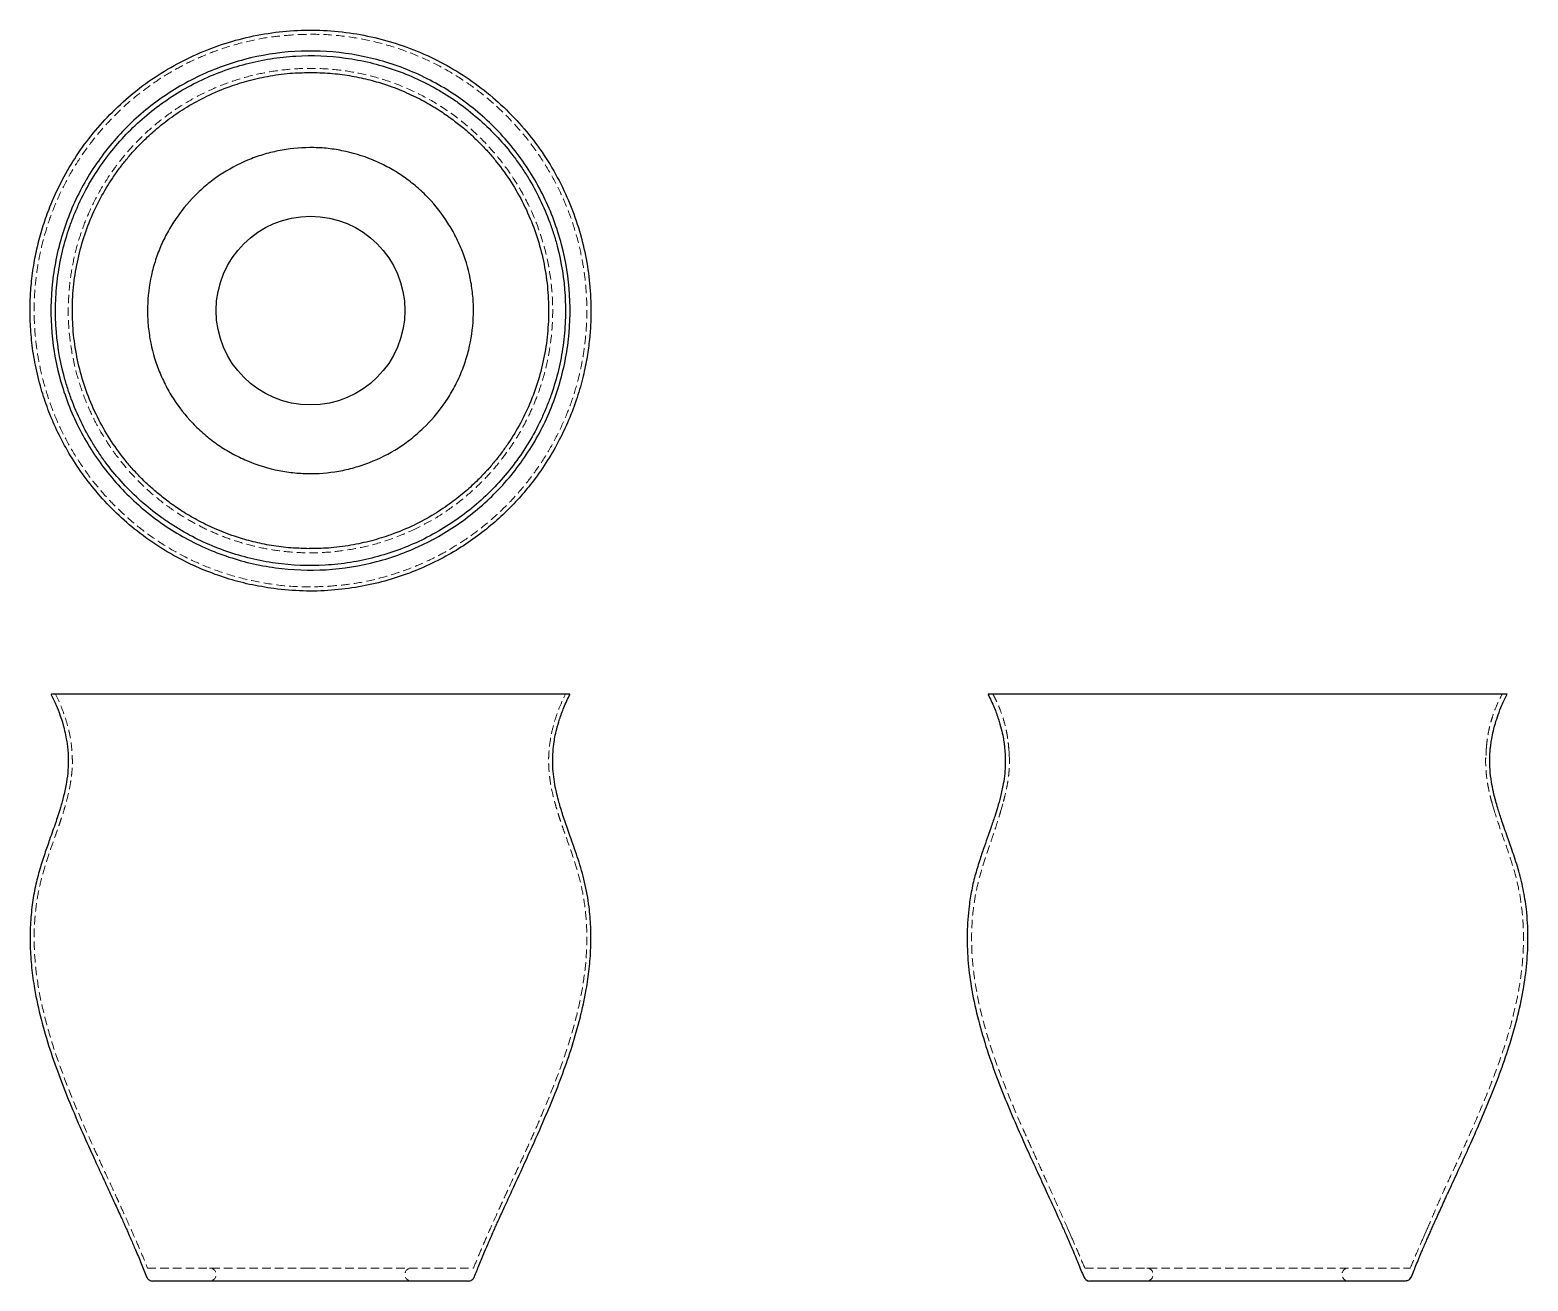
# Model space of a CAD drawing. Header units: millimetres. Extents: x 41 to 265, y 13 to 200.
import ezdxf

# ---------------------------------------------------------------- set-up
doc = ezdxf.new("R2010")
doc.units = ezdxf.units.MM
doc.linetypes.add('HIDDEN', pattern=[1.905, 1.27, -0.635])

msp = doc.modelspace()

# ---------------------------------------------------------------- linework, layer by layer
at = {"color": 7, "linetype": 'HIDDEN', "lineweight": 18}
for p, q in [((186.18, 83.48), (186.44, 84.32)), ((259.85, 83.38), (259.56, 84.32)), ((196.65, 19.65), (196.13, 20.86)), ((249.35, 19.65), (249.87, 20.86)), ((198.61, 13.63), (198.79, 13.28))]:
    msp.add_line(p, q, dxfattribs=at)
at = {"color": 7, "linetype": 'Continuous', "lineweight": 25}
msp.add_line((247.47, 13.63), (247.48, 13.63), dxfattribs=at)
at = {"color": 7, "linetype": 'Continuous', "lineweight": 25, "flags": 128}
msp.add_lwpolyline([(246.84, 13.06), (246.71, 13.03), (246.57, 13.02)], dxfattribs=at)
at = {"color": 7, "linetype": 'Continuous', "lineweight": 25}
msp.add_circle((83, 158), 14.1, dxfattribs=at)
at = {"color": 7, "linetype": 'HIDDEN', "lineweight": 18}
for centre, start, end in [((67.93, 13.99), 270, 90), ((98.07, 13.99), 90, 270), ((207.93, 13.99), 270, 90), ((238.07, 13.99), 90, 270)]:
    msp.add_arc(centre, 0.97, start, end, dxfattribs=at)
at = {"color": 7, "linetype": 'Continuous', "lineweight": 25}
for centre, radius, start, end in [((199.43, 13.99), 0.969, 201.4626, 269.9946), ((246.57, 13.99), 0.97, 311.9921, 338.5315)]:
    msp.add_arc(centre, radius, start, end, dxfattribs=at)
for points, knots in [([(77.53, 116.46), (78.98, 116.31), (81.84, 116.02), (86.09, 116.15), (90.18, 116.65), (94.08, 117.53), (97.75, 118.72), (101.18, 120.19), (104.36, 121.89), (107.27, 123.79), (109.91, 125.83), (112.3, 127.99), (114.42, 130.22), (116.49, 132.74), (118.43, 135.54), (120.18, 138.58), (121.66, 141.72), (122.85, 144.91), (123.75, 148.09), (124.34, 150.99), (124.7, 153.68), (124.93, 156.79), (124.9, 160.45), (124.44, 164.68), (123.54, 168.87), (122.21, 172.99), (120.45, 176.97), (118.26, 180.78), (115.67, 184.36), (112.71, 187.65), (109.42, 190.62), (105.83, 193.23), (101.99, 195.44), (97.93, 197.23), (93.71, 198.59), (89.37, 199.49), (84.95, 199.93), (80.52, 199.9), (76.11, 199.41), (71.78, 198.45), (67.58, 197.04), (63.55, 195.2), (59.73, 192.94), (56.2, 190.31), (53, 187.35), (50.17, 184.15), (47.73, 180.75), (45.68, 177.2), (44.16, 173.84), (43.05, 170.74), (42.26, 167.94), (41.66, 165.04), (41.27, 162.16), (41.09, 159.24), (41.1, 156.28), (41.34, 153.11), (41.87, 149.75), (42.68, 146.44), (43.75, 143.22), (45.05, 140.14), (46.67, 137.03), (48.63, 133.95), (50.95, 130.92), (53.64, 128.01), (56.72, 125.27), (60.19, 122.76), (63.69, 120.74), (67.14, 119.17), (70.44, 117.98), (73.92, 117.03), (76.31, 116.65), (77.53, 116.46)], [0, 0, 0, 0, 0.016618, 0.032745, 0.048382, 0.063528, 0.078183, 0.092347, 0.106021, 0.119203, 0.131895, 0.144096, 0.155806, 0.167025, 0.181218, 0.194538, 0.206986, 0.220769, 0.233297, 0.244567, 0.254587, 0.264129, 0.280133, 0.296267, 0.31253, 0.328924, 0.345448, 0.362101, 0.378882, 0.395701, 0.41252, 0.429339, 0.446158, 0.462976, 0.479795, 0.496614, 0.513433, 0.530252, 0.547071, 0.56389, 0.580709, 0.597528, 0.614347, 0.631144, 0.64768, 0.66389, 0.679773, 0.695331, 0.710562, 0.721774, 0.732801, 0.743692, 0.755478, 0.76586, 0.777087, 0.78916, 0.802078, 0.815842, 0.827959, 0.840663, 0.853954, 0.867832, 0.882298, 0.89735, 0.912989, 0.929215, 0.946028, 0.959026, 0.972354, 0.986012, 1, 1, 1, 1]), ([(80.64, 196.71), (83.17, 196.86), (88.27, 196.67), (95.71, 194.9), (102.67, 191.71), (108.87, 187.23), (114.07, 181.62), (118.08, 175.11), (120.75, 167.93), (121.96, 160.38), (121.67, 152.73), (119.9, 145.29), (116.71, 138.33), (112.23, 132.13), (106.62, 126.93), (100.11, 122.92), (92.93, 120.25), (87.9, 119.45), (85.36, 119.29), (82.83, 119.14), (77.73, 119.33), (70.29, 121.1), (63.33, 124.29), (57.13, 128.77), (51.93, 134.38), (47.92, 140.89), (45.25, 148.07), (44.04, 155.62), (44.33, 163.27), (46.1, 170.71), (49.29, 177.67), (53.77, 183.87), (59.38, 189.07), (65.89, 193.08), (73.07, 195.75), (78.1, 196.55), (80.64, 196.71)], [0.5, 0.5, 0.5, 0.5, 0.53125, 0.5625, 0.59375, 0.625, 0.65625, 0.6875, 0.71875, 0.75, 0.78125, 0.8125, 0.84375, 0.875, 0.90625, 0.9375, 0.96875, 1, 1, 1, 1.03125, 1.0625, 1.09375, 1.125, 1.15625, 1.1875, 1.21875, 1.25, 1.28125, 1.3125, 1.34375, 1.375, 1.40625, 1.4375, 1.46875, 1.5, 1.5, 1.5, 1.5]), ([(85.21, 119.97), (82.7, 119.82), (80.22, 119.92), (76.53, 120.44), (75.31, 120.67), (72.88, 121.25), (71.66, 121.61), (68.13, 122.84), (65.87, 123.88), (63.19, 125.45), (62.66, 125.78), (61.61, 126.47), (61.09, 126.82), (59.57, 127.93), (58.6, 128.72), (55.82, 131.19), (54.13, 133.02), (52.24, 135.51), (51.87, 136.02), (51.17, 137.06), (50.83, 137.59), (49.85, 139.18), (49.26, 140.27), (48.17, 142.5), (47.69, 143.65), (47.04, 145.4), (46.84, 145.99), (46.46, 147.19), (46.29, 147.79), (45.5, 150.83), (45.11, 153.28), (44.9, 157), (44.88, 158.25), (44.96, 160.13), (45, 160.76), (45.11, 162), (45.18, 162.62), (45.61, 165.71), (46.19, 168.12), (47.21, 171.07), (47.43, 171.65), (47.9, 172.82), (48.15, 173.4), (48.93, 175.1), (49.51, 176.2), (51.39, 179.41), (52.85, 181.43), (55.36, 184.25), (56.24, 185.14), (58.06, 186.83), (59.01, 187.62), (60.99, 189.12), (62.02, 189.82), (64.15, 191.13), (65.26, 191.74), (68.63, 193.37), (70.96, 194.23), (74.57, 195.17), (75.8, 195.43), (78.28, 195.82), (79.53, 195.96), (80.79, 196.03)], [0, 0, 0, 0, 0.0625, 0.0625, 0.09375, 0.09375, 0.125, 0.125, 0.1875, 0.1875, 0.203125, 0.203125, 0.21875, 0.21875, 0.25, 0.25, 0.3125, 0.3125, 0.328125, 0.328125, 0.34375, 0.34375, 0.375, 0.375, 0.40625, 0.40625, 0.421875, 0.421875, 0.4375, 0.4375, 0.5, 0.5, 0.53125, 0.53125, 0.546875, 0.546875, 0.5625, 0.5625, 0.625, 0.625, 0.640625, 0.640625, 0.65625, 0.65625, 0.6875, 0.6875, 0.75, 0.75, 0.78125, 0.78125, 0.8125, 0.8125, 0.84375, 0.84375, 0.875, 0.875, 0.9375, 0.9375, 0.96875, 0.96875, 1, 1, 1, 1]), ([(80.79, 196.03), (83.3, 196.18), (85.78, 196.08), (89.47, 195.56), (90.69, 195.33), (93.12, 194.75), (94.34, 194.39), (97.87, 193.16), (100.13, 192.12), (102.81, 190.55), (103.34, 190.22), (104.39, 189.53), (104.91, 189.18), (106.43, 188.07), (107.4, 187.28), (110.18, 184.81), (111.87, 182.98), (113.76, 180.49), (114.13, 179.98), (114.83, 178.94), (115.17, 178.41), (116.15, 176.82), (116.74, 175.73), (117.83, 173.5), (118.31, 172.35), (118.96, 170.6), (119.16, 170.01), (119.54, 168.81), (119.71, 168.21), (120.5, 165.17), (120.89, 162.72), (121.1, 159), (121.12, 157.75), (121.04, 155.87), (121, 155.24), (120.89, 154), (120.82, 153.38), (120.39, 150.29), (119.81, 147.88), (118.79, 144.93), (118.57, 144.35), (118.1, 143.18), (117.85, 142.6), (117.07, 140.9), (116.49, 139.8), (114.61, 136.59), (113.15, 134.57), (110.64, 131.75), (109.76, 130.86), (107.94, 129.17), (106.99, 128.38), (105.01, 126.88), (103.98, 126.18), (101.85, 124.87), (100.74, 124.26), (97.37, 122.63), (95.04, 121.77), (91.43, 120.83), (90.2, 120.57), (87.72, 120.18), (86.47, 120.04), (85.21, 119.97)], [0, 0, 0, 0, 0.0625, 0.0625, 0.09375, 0.09375, 0.125, 0.125, 0.1875, 0.1875, 0.203125, 0.203125, 0.21875, 0.21875, 0.25, 0.25, 0.3125, 0.3125, 0.328125, 0.328125, 0.34375, 0.34375, 0.375, 0.375, 0.40625, 0.40625, 0.421875, 0.421875, 0.4375, 0.4375, 0.5, 0.5, 0.53125, 0.53125, 0.546875, 0.546875, 0.5625, 0.5625, 0.625, 0.625, 0.640625, 0.640625, 0.65625, 0.65625, 0.6875, 0.6875, 0.75, 0.75, 0.78125, 0.78125, 0.8125, 0.8125, 0.84375, 0.84375, 0.875, 0.875, 0.9375, 0.9375, 0.96875, 0.96875, 1, 1, 1, 1]), ([(82.78, 122.42), (81.75, 122.46), (79.75, 122.52), (76.85, 122.92), (74.16, 123.5), (71.42, 124.32), (68.72, 125.37), (66.11, 126.65), (63.85, 127.98), (61.94, 129.3), (60.32, 130.56), (58.91, 131.8), (57.6, 133.06), (56.36, 134.39), (54.78, 136.28), (52.96, 138.81), (51.1, 142.09), (49.59, 145.57), (48.46, 149.21), (47.72, 152.94), (47.38, 156.73), (47.45, 160.54), (47.92, 164.31), (48.79, 168), (50.02, 171.52), (51.56, 174.78), (53.06, 177.27), (54.34, 179.11), (55.38, 180.45), (56.58, 181.86), (58.05, 183.4), (59.85, 185.06), (62.02, 186.78), (64.59, 188.5), (67.6, 190.14), (70.73, 191.45), (73.9, 192.44), (77.03, 193.12), (80.16, 193.53), (82.24, 193.55), (83.19, 193.55)], [0, 0, 0, 0, 0.027622, 0.05377, 0.078443, 0.101643, 0.130278, 0.156294, 0.179689, 0.200462, 0.218614, 0.234791, 0.250965, 0.267273, 0.283716, 0.316994, 0.350805, 0.384811, 0.418818, 0.452824, 0.486832, 0.520838, 0.554845, 0.588852, 0.622462, 0.654697, 0.685513, 0.700391, 0.714932, 0.731049, 0.750058, 0.771959, 0.796754, 0.824438, 0.855015, 0.888481, 0.915485, 0.944113, 0.974368, 1, 1, 1, 1]), ([(83.22, 193.58), (84.25, 193.54), (86.25, 193.48), (89.15, 193.08), (91.84, 192.5), (94.58, 191.68), (97.28, 190.63), (99.89, 189.35), (102.15, 188.02), (104.06, 186.7), (105.68, 185.44), (107.09, 184.2), (108.4, 182.94), (109.64, 181.61), (111.22, 179.72), (113.04, 177.19), (114.9, 173.91), (116.41, 170.43), (117.54, 166.79), (118.28, 163.06), (118.62, 159.27), (118.55, 155.46), (118.08, 151.69), (117.21, 148), (115.98, 144.48), (114.44, 141.22), (112.94, 138.73), (111.66, 136.89), (110.62, 135.55), (109.42, 134.14), (107.95, 132.6), (106.15, 130.94), (103.98, 129.22), (101.41, 127.5), (98.4, 125.86), (95.27, 124.55), (92.1, 123.56), (88.97, 122.88), (85.84, 122.47), (83.76, 122.45), (82.81, 122.45)], [0, 0, 0, 0, 0.027622, 0.05377, 0.078443, 0.101643, 0.130278, 0.156294, 0.179689, 0.200462, 0.218614, 0.234791, 0.250965, 0.267273, 0.283716, 0.316994, 0.350805, 0.384811, 0.418818, 0.452824, 0.486832, 0.520838, 0.554845, 0.588852, 0.622462, 0.654697, 0.685513, 0.700391, 0.714932, 0.731049, 0.750058, 0.771959, 0.796754, 0.824438, 0.855015, 0.888481, 0.915485, 0.944113, 0.974368, 1, 1, 1, 1]), ([(83.52, 182.34), (81.91, 182.38), (80.33, 182.25), (77.99, 181.84), (77.21, 181.66), (75.67, 181.23), (74.91, 180.98), (72.68, 180.11), (71.26, 179.39), (69.58, 178.32), (69.25, 178.1), (68.6, 177.64), (68.28, 177.4), (67.33, 176.65), (66.73, 176.13), (65.01, 174.48), (63.98, 173.28), (62.83, 171.64), (62.6, 171.31), (62.18, 170.63), (61.97, 170.28), (61.39, 169.24), (61.03, 168.53), (60.39, 167.08), (60.11, 166.34), (59.74, 165.2), (59.62, 164.82), (59.41, 164.05), (59.31, 163.66), (58.88, 161.7), (58.69, 160.13), (58.64, 157.75), (58.66, 156.95), (58.75, 155.75), (58.79, 155.35), (58.89, 154.55), (58.95, 154.16), (59.3, 152.2), (59.72, 150.67), (60.59, 148.44), (60.92, 147.71), (61.64, 146.28), (62.04, 145.59), (63.32, 143.58), (64.29, 142.33), (65.96, 140.59), (66.54, 140.04), (67.75, 139), (68.38, 138.52), (69.67, 137.61), (70.35, 137.18), (71.74, 136.4), (72.46, 136.04), (74.65, 135.07), (76.16, 134.58), (78.49, 134.06), (79.28, 133.92), (80.87, 133.73), (81.67, 133.67), (82.48, 133.66)], [0, 0, 0, 0, 0.0625, 0.0625, 0.09375, 0.09375, 0.125, 0.125, 0.1875, 0.1875, 0.203125, 0.203125, 0.21875, 0.21875, 0.25, 0.25, 0.3125, 0.3125, 0.328125, 0.328125, 0.34375, 0.34375, 0.375, 0.375, 0.40625, 0.40625, 0.421875, 0.421875, 0.4375, 0.4375, 0.5, 0.5, 0.53125, 0.53125, 0.546875, 0.546875, 0.5625, 0.5625, 0.625, 0.625, 0.65625, 0.65625, 0.6875, 0.6875, 0.75, 0.75, 0.78125, 0.78125, 0.8125, 0.8125, 0.84375, 0.84375, 0.875, 0.875, 0.9375, 0.9375, 0.96875, 0.96875, 1, 1, 1, 1]), ([(82.48, 133.66), (84.09, 133.62), (85.67, 133.75), (88.01, 134.16), (88.79, 134.34), (90.33, 134.77), (91.09, 135.02), (93.32, 135.89), (94.74, 136.61), (96.42, 137.68), (96.75, 137.9), (97.4, 138.36), (97.72, 138.6), (98.67, 139.35), (99.27, 139.87), (100.99, 141.52), (102.02, 142.72), (103.17, 144.36), (103.4, 144.69), (103.82, 145.37), (104.03, 145.72), (104.61, 146.76), (104.97, 147.47), (105.61, 148.92), (105.89, 149.66), (106.26, 150.8), (106.38, 151.18), (106.59, 151.95), (106.69, 152.34), (107.12, 154.3), (107.31, 155.87), (107.36, 158.25), (107.34, 159.05), (107.25, 160.25), (107.21, 160.65), (107.11, 161.45), (107.05, 161.84), (106.7, 163.8), (106.28, 165.33), (105.41, 167.56), (105.08, 168.29), (104.36, 169.72), (103.96, 170.41), (102.68, 172.42), (101.71, 173.67), (100.04, 175.41), (99.46, 175.96), (98.25, 177), (97.62, 177.48), (96.33, 178.39), (95.65, 178.82), (94.26, 179.6), (93.54, 179.96), (91.35, 180.93), (89.84, 181.42), (87.51, 181.94), (86.72, 182.08), (85.13, 182.27), (84.33, 182.33), (83.52, 182.34)], [0, 0, 0, 0, 0.0625, 0.0625, 0.09375, 0.09375, 0.125, 0.125, 0.1875, 0.1875, 0.203125, 0.203125, 0.21875, 0.21875, 0.25, 0.25, 0.3125, 0.3125, 0.328125, 0.328125, 0.34375, 0.34375, 0.375, 0.375, 0.40625, 0.40625, 0.421875, 0.421875, 0.4375, 0.4375, 0.5, 0.5, 0.53125, 0.53125, 0.546875, 0.546875, 0.5625, 0.5625, 0.625, 0.625, 0.65625, 0.65625, 0.6875, 0.6875, 0.75, 0.75, 0.78125, 0.78125, 0.8125, 0.8125, 0.84375, 0.84375, 0.875, 0.875, 0.9375, 0.9375, 0.96875, 0.96875, 1, 1, 1, 1]), ([(44.22, 100.7), (44.48, 100.16), (44.98, 99.15), (45.55, 97.68), (45.97, 96.4), (46.29, 95.21), (46.51, 94.15), (46.65, 93.23), (46.73, 92.49), (46.79, 91.79), (46.83, 90.75), (46.79, 89.31), (46.56, 87.45), (46.16, 85.57), (45.69, 83.9), (45.27, 82.55), (44.88, 81.37), (44.46, 80.19), (43.92, 78.67), (43.26, 76.79), (42.51, 74.48), (41.86, 71.94), (41.38, 69.17), (41.1, 66.17), (41.08, 63.03), (41.3, 59.84), (41.81, 56.19), (42.7, 52.12), (44.01, 47.66), (45.54, 43.34), (47.21, 39.17), (48.93, 35.18), (50.46, 31.79), (51.76, 28.96), (52.82, 26.67), (53.8, 24.54), (54.54, 22.92), (55.06, 21.78), (55.38, 21.05), (55.75, 20.22), (56.24, 19.11), (56.92, 17.54), (57.71, 15.67), (58.25, 14.3), (58.52, 13.63)], [0, 0, 0, 0, 0.019819, 0.036911, 0.051559, 0.063969, 0.077357, 0.087147, 0.094297, 0.101876, 0.110154, 0.128364, 0.148812, 0.17161, 0.191262, 0.205519, 0.218158, 0.231862, 0.246614, 0.270796, 0.297362, 0.326045, 0.356771, 0.389667, 0.424615, 0.45954, 0.494134, 0.545337, 0.596052, 0.646178, 0.695487, 0.743122, 0.788614, 0.817361, 0.845033, 0.871249, 0.894278, 0.903508, 0.912053, 0.920399, 0.933322, 0.951983, 0.976277, 1, 1, 1, 1]), ([(121.75, 100.7), (121.75, 100.7), (121.75, 100.7), (121.45, 100.7), (120.88, 100.7), (120.01, 100.7), (118.89, 100.7), (117.52, 100.7), (115.91, 100.7), (114.05, 100.7), (111.96, 100.7), (109.69, 100.7), (107.23, 100.7), (104.58, 100.7), (101.77, 100.7), (98.85, 100.7), (95.82, 100.7), (92.67, 100.7), (89.18, 100.7), (85.65, 100.7), (82.14, 100.7), (78.89, 100.7), (75.64, 100.7), (72.44, 100.7), (69.34, 100.7), (66.34, 100.7), (63.43, 100.7), (60.66, 100.7), (58.08, 100.7), (55.67, 100.7), (53.44, 100.7), (51.41, 100.7), (49.63, 100.7), (48.08, 100.7), (46.77, 100.7), (45.72, 100.7), (44.94, 100.7), (44.44, 100.7), (44.21, 100.7), (44.24, 100.7), (44.25, 100.7)], [0, 0, 0, 0, 0.017475, 0.043936, 0.070396, 0.097626, 0.124855, 0.151311, 0.177768, 0.204992, 0.232216, 0.258682, 0.285148, 0.312382, 0.339617, 0.366086, 0.392554, 0.419793, 0.447031, 0.480541, 0.506997, 0.533454, 0.560678, 0.587903, 0.61437, 0.640836, 0.668073, 0.695309, 0.721766, 0.748222, 0.775448, 0.802672, 0.829132, 0.855592, 0.88282, 0.910049, 0.93652, 0.962992, 0.990233, 1, 1, 1, 1]), ([(107.48, 13.63), (107.72, 14.23), (108.21, 15.48), (108.95, 17.23), (109.6, 18.75), (110.09, 19.87), (110.46, 20.7), (110.76, 21.37), (111.27, 22.5), (112.05, 24.22), (113.45, 27.27), (115.32, 31.31), (117.35, 35.82), (119.17, 40.1), (120.72, 44.05), (122.13, 48.12), (123.33, 52.29), (124.17, 56.15), (124.68, 59.66), (124.91, 62.79), (124.91, 65.89), (124.64, 69.18), (124.03, 72.57), (123.04, 75.95), (122.14, 78.49), (121.5, 80.3), (121.09, 81.46), (120.73, 82.55), (120.4, 83.59), (120.1, 84.64), (119.79, 85.84), (119.49, 87.23), (119.27, 88.73), (119.18, 90.16), (119.19, 91.44), (119.26, 92.47), (119.37, 93.38), (119.53, 94.34), (119.79, 95.56), (120.22, 97.05), (120.87, 98.81), (121.46, 100.04), (121.78, 100.7)], [0, 0, 0, 0, 0.021182, 0.043917, 0.062042, 0.075466, 0.084205, 0.091636, 0.09963, 0.124526, 0.153527, 0.209817, 0.27021, 0.315592, 0.362189, 0.409271, 0.45669, 0.504383, 0.538455, 0.572773, 0.60712, 0.639886, 0.681054, 0.719618, 0.755207, 0.76938, 0.782784, 0.795384, 0.807171, 0.818239, 0.831377, 0.847797, 0.864697, 0.88091, 0.894883, 0.906682, 0.914439, 0.924999, 0.938579, 0.955368, 0.975681, 1, 1, 1, 1]), ([(184.22, 100.7), (184.54, 100.04), (185.13, 98.82), (185.77, 97.07), (186.2, 95.59), (186.47, 94.37), (186.62, 93.41), (186.73, 92.5), (186.81, 91.49), (186.82, 90.23), (186.73, 88.8), (186.5, 87.16), (186.13, 85.45), (185.68, 83.84), (185.28, 82.57), (184.94, 81.56), (184.61, 80.62), (184.19, 79.43), (183.65, 77.89), (182.99, 75.97), (182.32, 73.8), (181.76, 71.45), (181.29, 68.52), (181.04, 65.03), (181.17, 61.01), (181.69, 56.83), (182.61, 52.5), (183.87, 48.1), (185.36, 43.82), (186.98, 39.73), (188.66, 35.8), (190.27, 32.22), (191.74, 29.01), (193.04, 26.2), (194.01, 24.1), (194.72, 22.53), (195.28, 21.27), (195.98, 19.71), (196.81, 17.81), (197.68, 15.75), (198.25, 14.31), (198.52, 13.63)], [0, 0, 0, 0, 0.024146, 0.044343, 0.061065, 0.074624, 0.085205, 0.092986, 0.104617, 0.118387, 0.134357, 0.151554, 0.172659, 0.191442, 0.20636, 0.216271, 0.226365, 0.239038, 0.257644, 0.279872, 0.305516, 0.332391, 0.358921, 0.40273, 0.446498, 0.490606, 0.540695, 0.591189, 0.640679, 0.688873, 0.735535, 0.780433, 0.817599, 0.851413, 0.88181, 0.893266, 0.908039, 0.926787, 0.949441, 0.975903, 1, 1, 1, 1]), ([(261.75, 100.7), (261.76, 100.7), (261.8, 100.7), (261.6, 100.7), (261.13, 100.7), (260.36, 100.7), (259.34, 100.7), (258.07, 100.7), (256.54, 100.7), (254.76, 100.7), (252.77, 100.7), (250.58, 100.7), (248.17, 100.7), (245.58, 100.7), (242.85, 100.7), (239.98, 100.7), (236.97, 100.7), (233.85, 100.7), (230.68, 100.7), (227.47, 100.7), (224.18, 100.7), (220.89, 100.7), (217.65, 100.7), (214.45, 100.7), (211.27, 100.7), (208.18, 100.7), (205.23, 100.7), (202.39, 100.7), (199.68, 100.7), (197.14, 100.7), (194.8, 100.7), (192.66, 100.7), (190.72, 100.7), (189.01, 100.7), (187.56, 100.7), (186.35, 100.7), (185.39, 100.7), (184.66, 100.7), (184.26, 100.7), (184.25, 100.7), (184.25, 100.7)], [0, 0, 0, 0, 0.007, 0.0334564, 0.0606809, 0.0879056, 0.1143727, 0.1408399, 0.1680766, 0.1953132, 0.2217698, 0.2482262, 0.2754509, 0.3026755, 0.3291353, 0.3555951, 0.3828232, 0.4100514, 0.4365229, 0.4629945, 0.4902358, 0.5174773, 0.5439379, 0.5703986, 0.5976279, 0.6248572, 0.6513136, 0.6777699, 0.7049942, 0.7322185, 0.7586842, 0.7851499, 0.8123847, 0.8396196, 0.8660881, 0.8925567, 0.9197949, 0.9470332, 0.9805432, 1, 1, 1, 1]), ([(247.48, 13.63), (247.74, 14.29), (248.27, 15.63), (249.05, 17.48), (249.73, 19.05), (250.23, 20.17), (250.59, 21), (250.9, 21.69), (251.41, 22.81), (252.15, 24.44), (253.24, 26.82), (254.54, 29.62), (256.01, 32.83), (257.57, 36.32), (259.15, 40.04), (260.69, 43.97), (262.1, 48.03), (263.31, 52.2), (264.22, 56.36), (264.78, 60.47), (264.97, 64.52), (264.75, 68.24), (264.22, 71.61), (263.48, 74.55), (262.6, 77.21), (261.85, 79.3), (261.31, 80.84), (260.94, 81.92), (260.64, 82.84), (260.36, 83.75), (260.05, 84.82), (259.72, 86.12), (259.41, 87.68), (259.21, 89.34), (259.17, 91), (259.24, 92.25), (259.35, 93.24), (259.49, 94.15), (259.71, 95.21), (260.03, 96.4), (260.45, 97.68), (261.02, 99.15), (261.52, 100.16), (261.78, 100.7)], [0, 0, 0, 0, 0.02317, 0.047186, 0.065851, 0.079064, 0.087537, 0.095553, 0.103776, 0.127629, 0.154217, 0.189621, 0.228845, 0.269823, 0.31494, 0.361116, 0.408155, 0.455848, 0.503232, 0.547592, 0.591674, 0.635842, 0.669345, 0.703417, 0.734887, 0.761401, 0.776175, 0.788601, 0.798733, 0.807688, 0.819883, 0.835218, 0.851644, 0.871831, 0.890136, 0.905839, 0.912948, 0.922698, 0.935995, 0.948409, 0.963064, 0.980167, 1, 1, 1, 1]), ([(58.52, 13.63), (58.56, 13.55), (58.65, 13.38), (58.87, 13.18), (59.14, 13.04), (59.34, 13.03), (59.43, 13.02)], [0, 0, 0, 0, 0.246543, 0.501222, 0.755286, 1, 1, 1, 1]), ([(106.57, 13.02), (106.66, 13.03), (106.86, 13.04), (107.13, 13.18), (107.35, 13.38), (107.44, 13.55), (107.48, 13.63)], [0, 0, 0, 0, 0.244765, 0.49889, 0.753576, 1, 1, 1, 1]), ([(198.52, 13.63), (198.52, 13.63), (198.52, 13.63), (198.53, 13.63), (198.53, 13.63)], [0, 0, 0, 0, 0.019221, 1, 1, 1, 1]), ([(246.77, 13.04), (246.94, 13.1), (247.26, 13.21), (247.35, 13.49), (247.39, 13.63)], [0, 0, 0, 0, 0.4982851, 1, 1, 1, 1]), ([(83.63, 13.02), (82.59, 13.02), (80.53, 13.02), (77.47, 13.02), (74.51, 13.02), (71.7, 13.02), (69.09, 13.02), (66.72, 13.02), (64.62, 13.02), (62.84, 13.02), (61.4, 13.02), (60.33, 13.02), (59.63, 13.02), (59.5, 13.02), (59.43, 13.02)], [0, 0, 0, 0, 0.083877, 0.167204, 0.250949, 0.334015, 0.417289, 0.500845, 0.583825, 0.667472, 0.750634, 0.833775, 0.917433, 1, 1, 1, 1]), ([(106.57, 13.02), (106.61, 13.02), (106.5, 13.02), (106.17, 13.02), (106.1, 13.02), (105.93, 13.02), (105.84, 13.02), (105.53, 13.02), (105.29, 13.02), (104.74, 13.02), (104.43, 13.02), (103.91, 13.02), (103.73, 13.02), (103.35, 13.02), (103.15, 13.02), (102.11, 13.02), (101.17, 13.02), (99.58, 13.02), (99.03, 13.02), (98.14, 13.02), (97.84, 13.02), (97.23, 13.02), (96.92, 13.02), (95.35, 13.02), (94.02, 13.02), (91.9, 13.02), (91.17, 13.02), (89.7, 13.02), (88.96, 13.02), (86.71, 13.02), (85.18, 13.02), (83.63, 13.02)], [0.14375552, 0.14375552, 0.14375552, 0.14375552, 0.14981615, 0.14981615, 0.15133131, 0.15133131, 0.15284647, 0.15284647, 0.15587679, 0.15587679, 0.1589071, 0.1589071, 0.16042226, 0.16042226, 0.16193742, 0.16193742, 0.16799805, 0.16799805, 0.17102837, 0.17102837, 0.17254353, 0.17254353, 0.17405868, 0.17405868, 0.18011932, 0.18011932, 0.18314963, 0.18314963, 0.18617995, 0.18617995, 0.19224058, 0.19224058, 0.19224058, 0.19224058]), ([(198.79, 13.28), (198.79, 13.27), (198.86, 13.13), (199.05, 13.09), (199.23, 13.04)], [0, 0, 0, 0, 0.057001, 1, 1, 1, 1]), ([(246.57, 13.02), (246.59, 13.02), (246.57, 13.02), (246.46, 13.02), (246.36, 13.02), (245.97, 13.02), (245.57, 13.02), (244.74, 13.02), (244.42, 13.02), (243.73, 13.02), (243.35, 13.02), (242.53, 13.02), (242.09, 13.02), (241.15, 13.02), (240.64, 13.02), (239.04, 13.02), (237.87, 13.02), (235.99, 13.02), (235.34, 13.02), (234.33, 13.02), (233.99, 13.02), (233.3, 13.02), (232.95, 13.02), (231.18, 13.02), (229.72, 13.02), (227.84, 13.02), (227.47, 13.02), (226.7, 13.02), (226.32, 13.02), (225.16, 13.02), (224.39, 13.02), (222.09, 13.02), (220.55, 13.02), (218.64, 13.02), (218.26, 13.02), (217.5, 13.02), (217.12, 13.02), (216.01, 13.02), (215.28, 13.02), (213.84, 13.02), (213.14, 13.02), (212.11, 13.02), (211.76, 13.02), (211.09, 13.02), (210.75, 13.02), (209.11, 13.02), (207.9, 13.02), (206.22, 13.02), (205.69, 13.02), (204.93, 13.02), (204.68, 13.02), (204.2, 13.02), (203.97, 13.02), (202.86, 13.02), (202.1, 13.02), (201.15, 13.02), (200.87, 13.02), (200.38, 13.02), (200.18, 13.02), (199.67, 13.02), (199.47, 13.02), (199.43, 13.02)], [0.09527046, 0.09527046, 0.09527046, 0.09527046, 0.09830078, 0.09830078, 0.10133109, 0.10133109, 0.10739172, 0.10739172, 0.11042204, 0.11042204, 0.11345236, 0.11345236, 0.11648267, 0.11648267, 0.11951299, 0.11951299, 0.12557362, 0.12557362, 0.12860394, 0.12860394, 0.1301191, 0.1301191, 0.13163426, 0.13163426, 0.13769489, 0.13769489, 0.13921005, 0.13921005, 0.1407252, 0.1407252, 0.14375552, 0.14375552, 0.14981615, 0.14981615, 0.15133131, 0.15133131, 0.15284647, 0.15284647, 0.15587679, 0.15587679, 0.1589071, 0.1589071, 0.16042226, 0.16042226, 0.16193742, 0.16193742, 0.16799805, 0.16799805, 0.17102837, 0.17102837, 0.17254353, 0.17254353, 0.17405868, 0.17405868, 0.18011932, 0.18011932, 0.18314963, 0.18314963, 0.18617995, 0.18617995, 0.19224058, 0.19224058, 0.19224058, 0.19224058])]:
    msp.add_open_spline(points, degree=3, knots=knots, dxfattribs=at)
at = {"color": 7, "linetype": 'HIDDEN', "lineweight": 18}
for points, knots in [([(85.69, 116.82), (86.77, 116.91), (89.1, 117.09), (92.56, 117.78), (95.96, 118.75), (99.04, 119.91), (101.81, 121.2), (104.4, 122.65), (106.79, 124.21), (108.94, 125.84), (110.75, 127.4), (112.33, 128.92), (114.1, 130.79), (116.03, 133.14), (118.02, 136.04), (119.76, 139.08), (121.2, 142.21), (122.35, 145.34), (123.09, 148.03), (123.57, 150.25), (123.86, 152.01), (124.08, 153.73), (124.23, 155.51), (124.3, 157.47), (124.28, 159.73), (124.09, 162.31), (123.7, 165.2), (123.01, 168.37), (122.04, 171.57), (120.79, 174.75), (119.27, 177.84), (117.36, 180.99), (115.05, 184.14), (112.28, 187.21), (109.34, 189.88), (106.31, 192.14), (103.31, 194.01), (100.03, 195.68), (96.5, 197.08), (92.73, 198.19), (88.74, 198.95), (84.57, 199.35), (81.74, 199.25), (80.3, 199.2)], [0, 0, 0, 0, 0.025047, 0.054152, 0.08139, 0.106763, 0.130269, 0.151908, 0.175409, 0.196221, 0.214345, 0.230622, 0.246845, 0.273891, 0.300955, 0.328036, 0.354851, 0.380558, 0.405103, 0.419274, 0.433026, 0.446358, 0.459422, 0.474328, 0.491752, 0.511692, 0.534151, 0.559126, 0.586618, 0.611453, 0.638035, 0.666365, 0.696442, 0.728266, 0.761837, 0.788168, 0.815481, 0.843777, 0.873056, 0.903318, 0.934563, 0.96679, 1, 1, 1, 1]), ([(80.31, 199.18), (79.23, 199.09), (76.9, 198.91), (73.44, 198.22), (70.04, 197.25), (66.96, 196.09), (64.19, 194.8), (61.6, 193.35), (59.21, 191.79), (57.06, 190.16), (55.25, 188.6), (53.67, 187.08), (51.9, 185.21), (49.97, 182.86), (47.98, 179.96), (46.24, 176.92), (44.8, 173.79), (43.65, 170.66), (42.91, 167.97), (42.43, 165.75), (42.14, 163.99), (41.92, 162.27), (41.77, 160.49), (41.7, 158.53), (41.72, 156.27), (41.91, 153.69), (42.3, 150.8), (42.99, 147.63), (43.96, 144.43), (45.21, 141.25), (46.73, 138.16), (48.64, 135.01), (50.95, 131.86), (53.72, 128.79), (56.66, 126.12), (59.69, 123.86), (62.69, 121.99), (65.97, 120.32), (69.5, 118.92), (73.27, 117.81), (77.26, 117.05), (81.43, 116.65), (84.26, 116.75), (85.7, 116.8)], [0, 0, 0, 0, 0.025047, 0.054152, 0.08139, 0.106763, 0.130269, 0.151908, 0.175409, 0.196221, 0.214345, 0.230622, 0.246845, 0.273891, 0.300955, 0.328036, 0.354851, 0.380558, 0.405103, 0.419274, 0.433025, 0.446358, 0.459422, 0.474328, 0.491752, 0.511692, 0.534151, 0.559126, 0.586617, 0.611453, 0.638034, 0.666365, 0.696442, 0.728266, 0.761837, 0.788168, 0.815481, 0.843777, 0.873056, 0.903318, 0.934563, 0.96679, 1, 1, 1, 1]), ([(98.27, 125.19), (97.08, 124.68), (94.72, 123.67), (91.09, 122.67), (87.53, 122.04), (84.06, 121.77), (80.73, 121.83), (77.56, 122.18), (74.58, 122.76), (71.8, 123.55), (69.22, 124.5), (66.85, 125.58), (64.68, 126.76), (62.37, 128.22), (59.93, 130.05), (57.4, 132.34), (55.12, 134.85), (53.1, 137.53), (51.34, 140.37), (49.86, 143.34), (48.67, 146.41), (47.66, 149.9), (46.97, 153.83), (46.72, 158.17), (46.99, 162.17), (47.61, 165.77), (48.46, 168.96), (49.6, 172.07), (51.03, 175.07), (52.74, 177.94), (54.7, 180.64), (56.92, 183.16), (59.37, 185.48), (62.04, 187.56), (64.9, 189.4), (67.93, 190.96), (71.11, 192.24), (74.41, 193.21), (77.75, 193.86), (81.05, 194.18), (84.58, 194.21), (88.27, 193.88), (92.04, 193.11), (95.58, 192), (99.01, 190.53), (102.4, 188.64), (105.69, 186.29), (108.77, 183.52), (111.54, 180.38), (113.93, 176.94), (115.91, 173.25), (117.45, 169.35), (118.53, 165.31), (119.13, 161.2), (119.25, 157.15), (118.99, 153.87), (118.59, 151.37), (118.21, 149.58), (117.73, 147.76), (117.09, 145.79), (116.22, 143.57), (115.16, 141.34), (113.94, 139.17), (112.58, 137.11), (110.97, 134.99), (109.07, 132.85), (106.87, 130.74), (104.33, 128.71), (101.47, 126.79), (99.36, 125.74), (98.27, 125.19)], [0, 0, 0, 0, 0.01718, 0.033722, 0.049628, 0.064897, 0.079529, 0.093524, 0.106882, 0.119603, 0.131686, 0.143133, 0.153942, 0.164159, 0.179233, 0.194207, 0.209079, 0.223851, 0.238522, 0.253092, 0.26756, 0.281929, 0.300975, 0.320087, 0.339284, 0.35374, 0.368243, 0.382794, 0.397392, 0.412038, 0.426734, 0.441488, 0.456302, 0.471175, 0.486107, 0.501098, 0.516148, 0.531258, 0.546357, 0.56098, 0.575039, 0.592903, 0.609766, 0.625678, 0.641882, 0.658906, 0.676748, 0.695121, 0.713504, 0.731887, 0.750271, 0.768654, 0.787037, 0.805419, 0.823351, 0.840447, 0.848685, 0.856714, 0.864604, 0.87357, 0.884055, 0.89606, 0.906062, 0.916918, 0.928629, 0.941195, 0.954614, 0.968889, 0.984017, 1, 1, 1, 1]), ([(44.9, 100.69), (45.16, 100.15), (45.69, 99.06), (46.3, 97.41), (46.83, 95.64), (47.19, 93.88), (47.38, 92.22), (47.43, 90.87), (47.41, 89.69), (47.31, 88.5), (47.11, 87.15), (46.81, 85.71), (46.44, 84.3), (46.1, 83.13), (45.8, 82.22), (45.53, 81.4), (45.24, 80.55), (44.78, 79.25), (44.12, 77.41), (43.3, 74.97), (42.55, 72.26), (41.97, 69.09), (41.67, 65.57), (41.73, 61.71), (42.17, 57.69), (42.99, 53.5), (44.16, 49.22), (45.57, 45.03), (47.12, 40.99), (48.76, 37.1), (50.23, 33.78), (51.47, 31.06), (52.43, 28.98), (53.27, 27.16), (53.89, 25.81), (54.38, 24.75), (54.81, 23.8), (55.38, 22.54), (56.09, 20.97), (56.92, 19.08), (57.8, 17.04), (58.38, 15.63), (58.65, 14.95)], [0, 0, 0, 0, 0.019823, 0.040417, 0.058518, 0.081519, 0.099998, 0.1142, 0.126315, 0.139504, 0.153822, 0.171602, 0.188591, 0.202163, 0.212243, 0.220646, 0.230652, 0.242319, 0.266665, 0.295738, 0.328139, 0.360332, 0.402875, 0.445468, 0.488498, 0.53752, 0.587217, 0.636265, 0.684365, 0.731287, 0.776796, 0.805318, 0.830784, 0.853073, 0.872169, 0.880281, 0.891729, 0.907052, 0.926216, 0.949166, 0.975819, 1, 1, 1, 1]), ([(107.35, 14.95), (107.64, 15.67), (108.25, 17.17), (109.17, 19.3), (110.04, 21.25), (110.76, 22.85), (111.32, 24.09), (111.81, 25.16), (112.3, 26.23), (112.87, 27.46), (113.59, 29.02), (114.48, 30.95), (115.52, 33.23), (116.61, 35.66), (117.86, 38.55), (119.24, 41.9), (120.68, 45.74), (121.98, 49.7), (123.06, 53.75), (123.83, 57.77), (124.27, 61.71), (124.33, 65.57), (124.03, 69.09), (123.45, 72.26), (122.7, 74.97), (121.88, 77.41), (121.22, 79.25), (120.76, 80.55), (120.47, 81.4), (120.2, 82.22), (119.9, 83.13), (119.56, 84.3), (119.19, 85.71), (118.9, 87.07), (118.73, 88.26), (118.63, 89.24), (118.58, 90.15), (118.57, 91.1), (118.63, 92.29), (118.81, 93.88), (119.17, 95.64), (119.7, 97.41), (120.31, 99.06), (120.84, 100.15), (121.1, 100.69)], [0, 0, 0, 0, 0.025834, 0.053702, 0.07741, 0.096865, 0.112008, 0.122803, 0.136117, 0.151158, 0.167979, 0.19328, 0.221669, 0.251501, 0.281984, 0.326533, 0.372081, 0.418438, 0.465308, 0.511503, 0.554532, 0.597124, 0.639668, 0.671861, 0.704261, 0.733334, 0.75768, 0.769347, 0.779352, 0.787755, 0.797835, 0.811407, 0.828396, 0.846176, 0.857722, 0.868543, 0.878649, 0.888304, 0.900003, 0.918482, 0.941483, 0.959583, 0.980177, 1, 1, 1, 1]), ([(184.98, 100.69), (185.18, 100.29), (185.6, 99.46), (186.12, 98.18), (186.54, 96.94), (186.84, 95.83), (187.05, 94.85), (187.18, 94), (187.26, 93.28), (187.3, 92.92), (187.32, 92.74)], [0, 0, 0, 0, 0.145739, 0.304345, 0.444241, 0.569386, 0.683728, 0.791157, 0.895425, 1, 1, 1, 1]), ([(258.68, 92.74), (258.7, 92.92), (258.74, 93.28), (258.82, 94), (258.95, 94.85), (259.16, 95.83), (259.46, 96.94), (259.88, 98.18), (260.4, 99.46), (260.82, 100.29), (261.02, 100.69)], [0, 0, 0, 0, 0.104574, 0.208841, 0.31627, 0.430612, 0.555757, 0.695653, 0.85426, 1, 1, 1, 1]), ([(187.36, 91.54), (187.37, 91.86), (187.38, 92.28), (187.31, 92.68), (187.3, 92.77)], [0, 0, 0, 0, 0.770399, 1, 1, 1, 1]), ([(258.64, 91.54), (258.63, 91.86), (258.62, 92.28), (258.69, 92.68), (258.7, 92.77)], [0, 0, 0, 0, 0.770379, 1, 1, 1, 1]), ([(187.4, 91.55), (187.4, 91.49), (187.44, 91.02), (187.43, 90.12), (187.35, 88.87), (187.2, 87.67), (186.99, 86.53), (186.75, 85.45), (186.55, 84.71), (186.45, 84.37), (186.44, 84.33)], [0, 0, 0, 0, 0.023506, 0.204606, 0.372649, 0.530041, 0.679963, 0.82699, 0.97666, 1, 1, 1, 1]), ([(259.56, 84.33), (259.55, 84.37), (259.45, 84.71), (259.25, 85.45), (259.01, 86.53), (258.8, 87.67), (258.65, 88.87), (258.57, 90.12), (258.56, 91.02), (258.6, 91.49), (258.6, 91.55)], [0, 0, 0, 0, 0.023339, 0.173009, 0.320036, 0.469958, 0.62735, 0.795394, 0.976494, 1, 1, 1, 1]), ([(186.21, 83.52), (186.11, 83.18), (185.9, 82.48), (185.51, 81.21), (185.04, 79.78), (184.43, 77.98), (183.66, 75.76), (182.86, 73.15), (182.26, 70.39), (181.89, 67.57), (181.74, 64.72), (181.82, 61.37), (182.25, 57.49), (183.18, 52.94), (184.5, 48.29), (186.14, 43.64), (187.91, 39.23), (189.52, 35.55), (190.93, 32.46), (192.13, 29.79), (193.41, 26.96), (194.77, 23.94), (195.69, 21.87), (196.16, 20.8)], [0, 0, 0, 0, 0.021992, 0.044549, 0.068366, 0.094013, 0.131652, 0.173377, 0.216057, 0.258437, 0.300841, 0.34354, 0.408601, 0.475346, 0.551145, 0.624859, 0.695905, 0.763804, 0.804861, 0.848045, 0.894907, 0.945578, 1, 1, 1, 1]), ([(249.84, 20.8), (250.04, 21.27), (250.44, 22.18), (251.06, 23.66), (251.71, 25.15), (252.56, 27.05), (253.65, 29.36), (254.93, 32.14), (256.27, 35.09), (257.91, 38.83), (259.77, 43.37), (261.41, 48.02), (262.57, 52.07), (263.35, 55.44), (263.92, 58.85), (264.23, 62.3), (264.25, 65.6), (264.01, 68.71), (263.54, 71.65), (262.79, 74.59), (261.82, 77.53), (260.75, 80.52), (260.11, 82.51), (259.79, 83.52)], [0, 0, 0, 0, 0.027958, 0.054359, 0.079715, 0.104698, 0.148016, 0.193993, 0.242524, 0.293454, 0.377568, 0.462976, 0.514761, 0.566496, 0.618211, 0.670038, 0.722198, 0.765953, 0.810311, 0.855729, 0.902689, 0.950896, 1, 1, 1, 1]), ([(196.66, 19.66), (196.96, 18.98), (197.64, 17.43), (198.31, 15.85), (198.69, 14.96)], [0, 0, 0, 0, 0.436316, 1, 1, 1, 1]), ([(247.31, 14.96), (247.69, 15.85), (248.36, 17.43), (249.04, 18.98), (249.34, 19.66)], [0, 0, 0, 0, 0.563685, 1, 1, 1, 1]), ([(58.66, 14.96), (58.66, 14.96), (58.63, 14.96), (58.74, 14.96), (59, 14.96), (59.45, 14.96), (60.07, 14.96), (60.85, 14.96), (61.79, 14.96), (62.87, 14.96), (64.1, 14.96), (65.47, 14.96), (66.95, 14.96), (68.55, 14.96), (70.26, 14.96), (72.07, 14.96), (73.93, 14.96), (75.86, 14.96), (77.86, 14.96), (80.08, 14.96), (81.62, 14.96), (82.48, 14.96)], [0, 0, 0, 0, 0.005702, 0.060948, 0.114608, 0.168268, 0.223487, 0.278706, 0.332357, 0.386007, 0.441215, 0.496422, 0.550093, 0.603765, 0.658996, 0.714227, 0.767905, 0.821582, 0.876821, 0.93206, 1, 1, 1, 1]), ([(82.48, 14.96), (83.15, 14.96), (84.5, 14.96), (86.54, 14.96), (88.57, 14.96), (90.55, 14.96), (92.47, 14.96), (94.32, 14.96), (96.11, 14.96), (97.8, 14.96), (99.37, 14.96), (100.83, 14.96), (102.17, 14.96), (103.38, 14.96), (104.43, 14.96), (105.33, 14.96), (106.07, 14.96), (106.66, 14.96), (107.06, 14.96), (107.31, 14.96), (107.33, 14.96), (107.34, 14.96)], [0, 0, 0, 0, 0.052206, 0.104412, 0.158135, 0.211858, 0.264064, 0.31627, 0.369994, 0.423717, 0.475911, 0.528105, 0.581815, 0.635524, 0.687724, 0.739924, 0.79364, 0.847355, 0.89958, 0.951806, 1, 1, 1, 1]), ([(198.7, 14.96), (198.7, 14.96), (198.71, 14.96), (198.89, 14.96), (199.26, 14.96), (199.82, 14.96), (200.54, 14.96), (201.41, 14.96), (202.45, 14.96), (203.63, 14.96), (204.94, 14.96), (206.37, 14.96), (207.94, 14.96), (209.62, 14.96), (211.37, 14.96), (213.21, 14.96), (215.14, 14.96), (217.12, 14.96), (219.12, 14.96), (221.15, 14.96), (223.22, 14.96), (225.28, 14.96), (227.31, 14.96), (229.31, 14.96), (231.28, 14.96), (233.19, 14.96), (235.01, 14.96), (236.74, 14.96), (238.4, 14.96), (239.94, 14.96), (241.35, 14.96), (242.63, 14.96), (243.79, 14.96), (244.79, 14.96), (245.63, 14.96), (246.31, 14.96), (246.83, 14.96), (247.22, 14.96), (247.3, 14.96), (247.34, 14.96)], [0, 0, 0, 0, 0.000502, 0.02767, 0.055628, 0.083586, 0.110754, 0.137922, 0.16588, 0.193838, 0.221, 0.248162, 0.276113, 0.304063, 0.331229, 0.358394, 0.386347, 0.414301, 0.441479, 0.468658, 0.496627, 0.524595, 0.551761, 0.578927, 0.606883, 0.634838, 0.661999, 0.68916, 0.71711, 0.745059, 0.772231, 0.799403, 0.827364, 0.855326, 0.882501, 0.909676, 0.937641, 0.965606, 1, 1, 1, 1])]:
    msp.add_open_spline(points, degree=3, knots=knots, dxfattribs=at)

doc.saveas('drawing.dxf')
